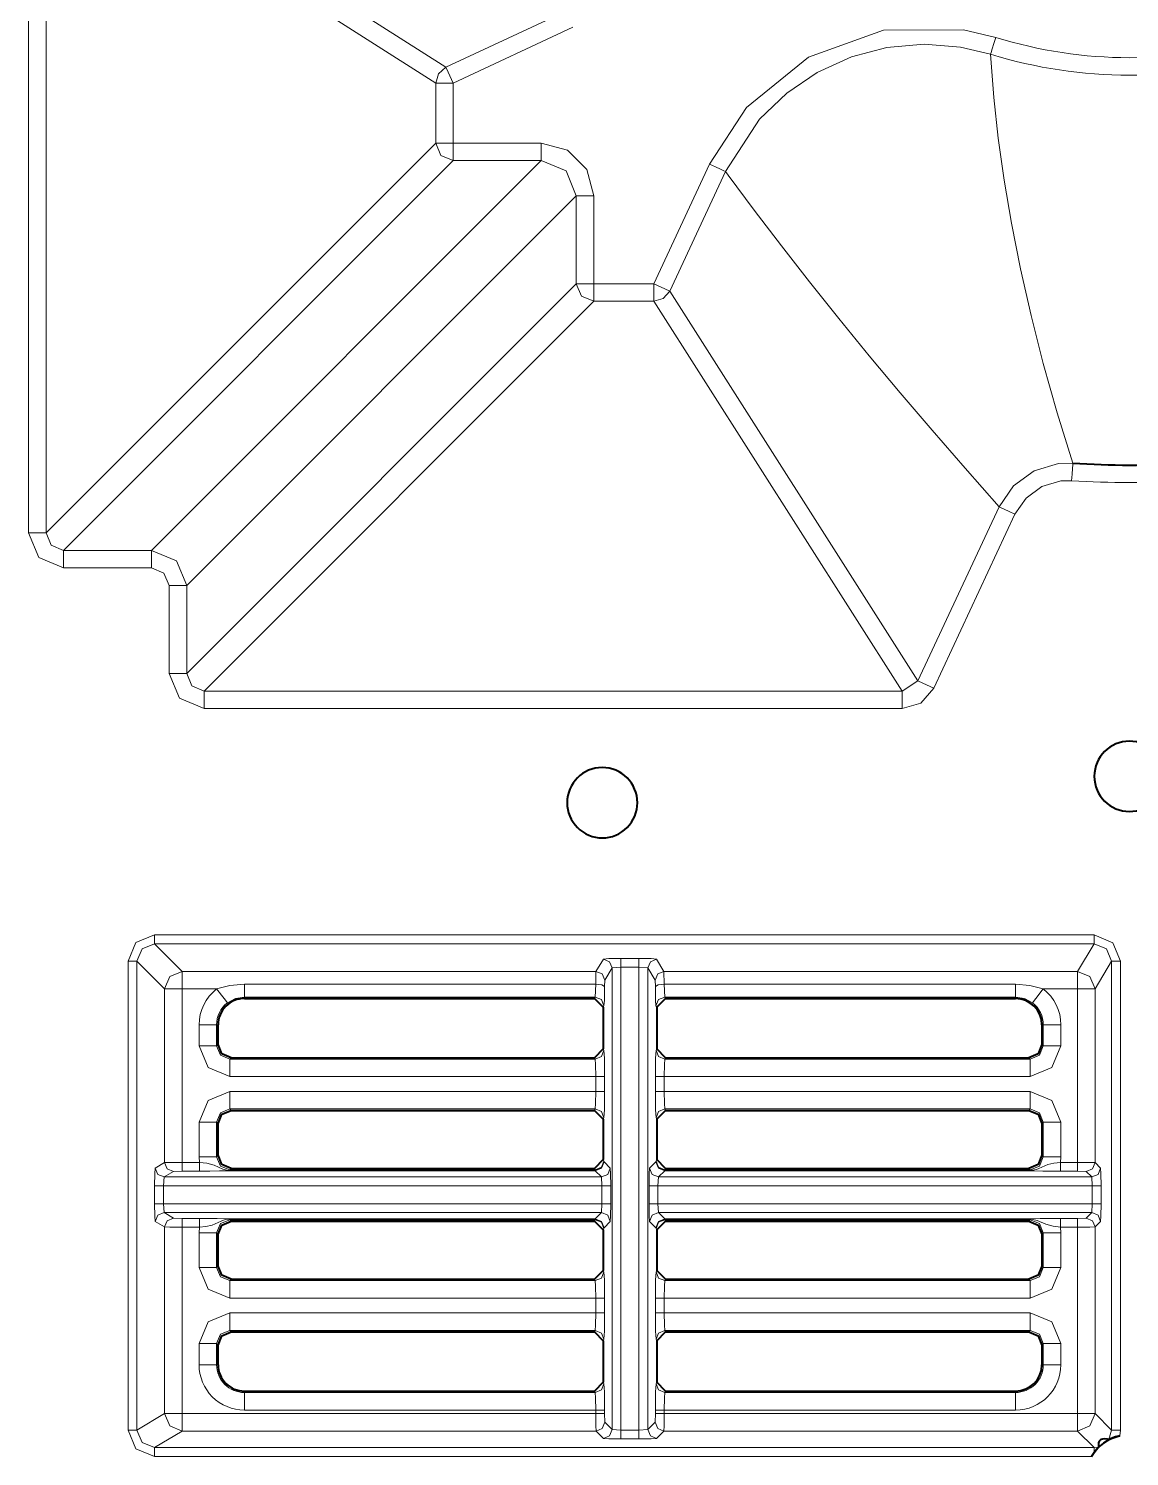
# Model space of a CAD drawing. Header units: millimetres. Extents: x 0 to 2941, y -405 to 1422.
# Drawn here: x 131.4 to 194.1, y 948 to 1029.2 of the extents above; entities that cross this region are included whole.
import ezdxf

# ---------------------------------------------------------------- set-up
doc = ezdxf.new("R2010")
doc.units = ezdxf.units.MM
doc.layers.add('FINE', color=9, linetype='Continuous')
doc.layers.add('OUTLINE', color=7, linetype='Continuous')

msp = doc.modelspace()

# ---------------------------------------------------------------- linework, layer by layer
at = {"layer": 'FINE', "lineweight": 9}
for p, q in [((155.168, 1027.029), (132.997, 1041.154)), ((131.422, 1040.249), (131.422, 1000.542)), ((132.42, 1040.249), (154.592, 1026.124)), ((132.42, 1000.542), (132.42, 1040.249)), ((155.168, 1027.029), (161.972, 1030.202)), ((162.394, 1029.297), (155.59, 1026.124)), ((186.163, 1027.77), (186.178, 1027.521)), ((154.592, 1022.714), (154.592, 1026.124)), ((155.59, 1026.124), (155.59, 1022.714)), ((154.592, 1022.714), (132.42, 1000.542)), ((155.59, 1022.714), (160.595, 1022.714)), ((133.418, 999.544), (155.59, 1021.716)), ((160.595, 1021.716), (155.59, 1021.716)), ((167, 1014.714), (170.173, 1021.518)), ((171.078, 1021.096), (167.905, 1014.292)), ((171.236, 1020.881), (171.078, 1021.096)), ((162.592, 1014.714), (162.592, 1019.719)), ((163.59, 1019.719), (163.59, 1014.714)), ((162.592, 1014.714), (140.42, 992.542)), ((163.59, 1014.714), (167, 1014.714)), ((141.418, 991.544), (163.59, 1013.716)), ((167, 1013.716), (163.59, 1013.716)), ((133.418, 998.546), (138.423, 998.546)), ((139.422, 997.547), (139.422, 992.542)), ((181.126, 991.544), (141.418, 991.544)), ((141.418, 990.546), (181.126, 990.546)), ((138.586, 977.168), (192.055, 977.168)), ((192.055, 977.168), (191.11, 975.594)), ((137.587, 976.169), (139.162, 974.594)), ((137.587, 949.502), (137.587, 976.169)), ((163.711, 975.594), (163.699, 974.866)), ((164.132, 976.294), (163.711, 975.594)), ((164.211, 975.094), (164.632, 975.795)), ((164.632, 975.795), (165.131, 975.837)), ((164.632, 975.795), (164.632, 949.527)), ((165.131, 949.502), (165.131, 975.837)), ((165.131, 975.837), (166.157, 975.837)), ((166.157, 975.837), (166.157, 949.502)), ((166.157, 975.837), (166.657, 975.795)), ((166.657, 975.795), (167.077, 975.094)), ((166.657, 949.527), (166.657, 975.795)), ((167.577, 975.594), (167.157, 976.294)), ((167.589, 974.866), (167.577, 975.594)), ((191.11, 975.594), (167.577, 975.594)), ((163.699, 974.866), (143.704, 974.866)), ((163.699, 974.866), (163.664, 974.138)), ((164.199, 974.73), (164.211, 975.094)), ((167.077, 975.094), (167.089, 974.73)), ((167.625, 974.138), (167.589, 974.866)), ((187.585, 974.866), (167.589, 974.866)), ((139.162, 974.594), (139.162, 964.715)), ((140.161, 964.728), (140.161, 974.594)), ((143.704, 974.138), (163.664, 974.138)), ((143.704, 974.053), (143.704, 974.138)), ((163.664, 974.138), (163.621, 974.053)), ((167.667, 974.053), (167.625, 974.138)), ((189.162, 974.594), (191.11, 974.594)), ((191.11, 974.594), (191.11, 964.728)), ((164.121, 973.553), (164.163, 973.639)), ((167.125, 973.639), (167.168, 973.553)), ((141.124, 972.553), (141.124, 971.355)), ((142.122, 972.553), (142.204, 972.553)), ((142.122, 971.355), (142.122, 972.553)), ((189.085, 972.553), (189.166, 972.553)), ((189.166, 972.553), (189.166, 971.355)), ((190.165, 971.355), (190.165, 972.553)), ((142.204, 971.436), (142.122, 971.355)), ((189.166, 971.355), (189.085, 971.436)), ((142.871, 970.606), (142.953, 970.687)), ((164.161, 971.105), (164.121, 971.187)), ((167.168, 971.187), (167.127, 971.105)), ((167.627, 970.606), (167.667, 970.687)), ((188.336, 970.687), (188.417, 970.606)), ((188.417, 970.606), (167.627, 970.606)), ((164.199, 968.767), (164.199, 969.607)), ((167.09, 969.607), (167.09, 968.767)), ((167.59, 969.607), (188.417, 969.607)), ((167.59, 968.767), (167.59, 969.607)), ((163.699, 968.767), (142.871, 968.767)), ((188.417, 967.769), (188.336, 967.687)), ((141.124, 967.02), (141.124, 965.055)), ((142.122, 967.02), (142.204, 966.938)), ((142.122, 965.055), (142.122, 967.02)), ((164.121, 967.187), (164.161, 967.269)), ((167.127, 967.269), (167.168, 967.187)), ((189.085, 966.938), (189.166, 967.02)), ((189.166, 967.02), (189.166, 965.055)), ((190.165, 965.055), (190.165, 967.02)), ((141.124, 965.055), (141.155, 964.728)), ((142.204, 965.136), (142.122, 965.055)), ((189.166, 965.055), (189.085, 965.136)), ((139.162, 964.715), (138.636, 964.4)), ((139.136, 963.9), (139.662, 964.216)), ((139.662, 964.216), (140.161, 964.228)), ((141.155, 964.728), (140.161, 964.728)), ((140.161, 964.228), (141.155, 964.228)), ((142.871, 964.306), (142.953, 964.387)), ((163.67, 964.274), (142.871, 964.274)), ((142.871, 964.257), (163.67, 964.257)), ((163.662, 964.306), (163.67, 964.274)), ((163.67, 964.257), (164.027, 963.9)), ((164.161, 964.805), (164.121, 964.887)), ((167.119, 964.757), (166.762, 964.4)), ((167.127, 964.805), (167.119, 964.757)), ((167.168, 964.887), (167.127, 964.805)), ((167.619, 964.274), (167.627, 964.306)), ((188.417, 964.274), (167.619, 964.274)), ((167.627, 964.306), (167.667, 964.387)), ((188.417, 964.306), (167.627, 964.306)), ((188.336, 964.387), (188.417, 964.306)), ((190.134, 964.228), (191.11, 964.228)), ((191.11, 964.228), (191.61, 964.215)), ((191.61, 964.215), (191.925, 963.9)), ((138.594, 963.4), (138.594, 962.375)), ((139.093, 963.4), (139.136, 963.9)), ((139.093, 963.4), (164.052, 963.4)), ((139.093, 962.375), (139.093, 963.4)), ((164.027, 963.9), (139.136, 963.9)), ((164.027, 963.9), (164.052, 963.4)), ((164.052, 963.4), (164.052, 962.375)), ((164.552, 962.375), (164.552, 963.4)), ((166.736, 963.4), (166.736, 962.375)), ((167.236, 963.4), (167.262, 963.9)), ((167.236, 962.375), (167.236, 963.4)), ((191.925, 963.9), (167.262, 963.9)), ((191.925, 963.9), (191.951, 963.4)), ((192.451, 962.375), (192.451, 963.4)), ((164.052, 962.375), (139.093, 962.375)), ((139.136, 961.874), (139.093, 962.375)), ((164.027, 961.874), (163.67, 961.517)), ((164.052, 962.375), (164.027, 961.874)), ((191.951, 962.375), (167.236, 962.375)), ((167.262, 961.874), (167.236, 962.375)), ((167.262, 961.874), (191.925, 961.874)), ((167.619, 961.517), (167.262, 961.874)), ((191.925, 961.874), (191.61, 961.559)), ((191.951, 962.375), (191.925, 961.874)), ((138.636, 961.375), (139.162, 961.059)), ((139.162, 961.059), (139.162, 950.447)), ((140.161, 961.547), (139.662, 961.559)), ((141.155, 961.547), (140.161, 961.547)), ((140.161, 961.047), (141.155, 961.047)), ((141.155, 961.047), (141.124, 960.72)), ((163.67, 961.517), (142.871, 961.517)), ((142.871, 961.501), (163.67, 961.501)), ((163.662, 961.469), (163.621, 961.387)), ((163.67, 961.501), (163.662, 961.469)), ((164.121, 960.887), (164.161, 960.969)), ((164.161, 960.969), (164.17, 961.017)), ((164.17, 961.017), (164.527, 961.375)), ((167.127, 960.969), (167.168, 960.887)), ((188.417, 961.517), (167.619, 961.517)), ((167.627, 961.469), (167.619, 961.501)), ((188.417, 961.469), (188.336, 961.387)), ((191.11, 961.547), (190.134, 961.547)), ((190.134, 961.047), (191.11, 961.047)), ((190.165, 960.72), (190.134, 961.047)), ((191.61, 961.559), (191.11, 961.547)), ((191.11, 961.047), (191.11, 950.447)), ((192.11, 961.06), (192.425, 961.375)), ((192.11, 950.447), (192.11, 961.06)), ((141.124, 960.72), (141.124, 958.755)), ((142.122, 960.72), (142.204, 960.638)), ((142.122, 958.755), (142.122, 960.72)), ((189.085, 960.638), (189.166, 960.72)), ((189.166, 960.72), (189.166, 958.755)), ((142.204, 958.836), (142.122, 958.755)), ((164.161, 958.505), (164.121, 958.587)), ((189.166, 958.755), (189.085, 958.836)), ((142.871, 958.006), (142.953, 958.087)), ((163.662, 958.006), (142.871, 958.006)), ((163.621, 958.087), (163.662, 958.006)), ((167.627, 958.006), (167.667, 958.087)), ((142.871, 957.007), (163.699, 957.007)), ((163.699, 957.007), (163.699, 956.167)), ((164.199, 956.167), (164.199, 957.007)), ((167.09, 957.007), (167.09, 956.167)), ((163.699, 956.167), (142.871, 956.167)), ((188.417, 956.167), (167.59, 956.167)), ((141.124, 954.42), (141.124, 953.222)), ((142.871, 955.169), (163.662, 955.169)), ((142.953, 955.087), (142.871, 955.169)), ((163.662, 955.169), (163.621, 955.087)), ((164.121, 954.587), (164.161, 954.669)), ((167.127, 954.669), (167.168, 954.587)), ((188.417, 955.169), (188.336, 955.087)), ((189.085, 954.338), (189.166, 954.42)), ((190.165, 953.222), (190.165, 954.42)), ((164.161, 952.14), (164.121, 952.222)), ((167.168, 952.222), (167.127, 952.14)), ((143.704, 951.641), (143.704, 951.722)), ((163.662, 951.641), (143.704, 951.641)), ((163.621, 951.722), (163.662, 951.641)), ((167.627, 951.641), (167.667, 951.722)), ((187.585, 951.641), (167.627, 951.641)), ((187.585, 951.722), (187.585, 951.641)), ((139.162, 950.447), (137.587, 949.502)), ((164.199, 950.447), (164.199, 950.643)), ((167.09, 950.447), (167.077, 949.947)), ((167.09, 950.643), (167.09, 950.447)), ((167.59, 950.643), (187.585, 950.643)), ((167.59, 950.447), (167.59, 950.643)), ((191.11, 950.447), (167.59, 950.447)), ((193.054, 949.503), (192.11, 950.447)), ((165.131, 949.502), (164.632, 949.527)), ((166.657, 949.527), (166.157, 949.502)), ((167.077, 949.947), (166.657, 949.527)), ((193.054, 949.503), (192.896, 948.964)), ((193.518, 949.18), (193.554, 949.503)), ((163.712, 949.447), (164.132, 949.027)), ((166.157, 949.502), (165.131, 949.502)), ((165.131, 949.002), (166.157, 949.002)), ((191.11, 949.447), (192.054, 948.503)), ((192.054, 948.503), (138.588, 948.503)), ((138.588, 948.003), (191.909, 948.003)), ((192.309, 948.536), (192.054, 948.503))]:
    msp.add_line(p, q, dxfattribs=at)
for points in [[(170.173, 1021.518), (172.27, 1024.73), (175.801, 1027.594), (180.08, 1029.127), (184.623, 1029.157), (186.46, 1028.724)], [(186.163, 1027.77), (184.462, 1028.172), (182.387, 1028.336), (180.254, 1028.144), (178.241, 1027.612), (176.291, 1026.725), (174.567, 1025.556), (173.02, 1024.072), (171.078, 1021.096)], [(186.163, 1027.77), (186.19, 1027.858), (186.256, 1028.068), (186.35, 1028.371), (186.46, 1028.724)], [(190.842, 1004.505), (189.958, 1007.373), (189.166, 1010.175), (188.468, 1012.906), (187.862, 1015.566), (187.348, 1018.15), (186.93, 1020.612), (186.597, 1022.997), (186.348, 1025.301), (186.178, 1027.521)], [(154.592, 1026.124), (154.749, 1026.66), (155.168, 1027.029)], [(155.59, 1026.124), (155.3, 1026.746), (155.168, 1027.029)], [(155.59, 1026.124), (154.904, 1026.124), (154.592, 1026.124)], [(155.59, 1022.714), (154.904, 1022.714), (154.592, 1022.714)], [(155.59, 1021.716), (154.886, 1022.009), (154.592, 1022.714)], [(155.59, 1022.714), (155.59, 1022.028), (155.59, 1021.716)], [(160.595, 1022.714), (162.093, 1022.313), (163.189, 1021.217), (163.59, 1019.719)], [(160.595, 1022.714), (160.595, 1022.028), (160.595, 1021.716)], [(160.595, 1021.716), (138.423, 999.544), (133.418, 999.544)], [(162.592, 1019.719), (162.009, 1021.133), (160.595, 1021.716)], [(171.078, 1021.096), (170.995, 1021.135), (170.795, 1021.228), (170.508, 1021.362), (170.173, 1021.518)], [(171.236, 1020.881), (172.715, 1018.89), (174.258, 1016.867), (175.862, 1014.815), (177.528, 1012.732), (179.257, 1010.619), (181.015, 1008.514), (182.833, 1006.38), (184.711, 1004.217), (186.648, 1002.024)], [(141.418, 991.544), (140.711, 991.835), (140.42, 992.542), (140.42, 997.547), (162.592, 1019.719)], [(163.59, 1019.719), (162.904, 1019.719), (162.592, 1019.719)], [(163.59, 1014.714), (162.904, 1014.714), (162.592, 1014.714)], [(163.59, 1013.716), (162.886, 1014.009), (162.592, 1014.714)], [(163.59, 1013.716), (163.59, 1014.028), (163.59, 1014.714)], [(167.905, 1014.292), (167.623, 1014.424), (167, 1014.714)], [(167, 1013.716), (167, 1014.028), (167, 1014.714)], [(182.03, 992.12), (167.905, 1014.292), (167.537, 1013.873), (167, 1013.716), (181.126, 991.544)], [(190.842, 1004.505), (190.031, 1004.482), (188.644, 1004.066), (187.472, 1003.215), (186.648, 1002.024)], [(190.842, 1004.505), (190.836, 1004.413), (190.822, 1004.194), (190.801, 1003.877), (190.776, 1003.509)], [(182.935, 991.698), (187.553, 1001.602), (188.186, 1002.517), (189.087, 1003.172), (190.153, 1003.491), (190.776, 1003.509)], [(186.648, 1002.024), (182.03, 992.12), (181.126, 991.544)], [(186.648, 1002.024), (186.732, 1001.985), (186.931, 1001.892), (187.218, 1001.758), (187.553, 1001.602)], [(132.42, 1000.542), (132.108, 1000.542), (131.422, 1000.542)], [(131.422, 1000.542), (132.006, 999.13), (133.418, 998.546)], [(133.418, 999.544), (132.711, 999.835), (132.42, 1000.542)], [(133.418, 999.544), (133.418, 999.232), (133.418, 998.546)], [(138.423, 999.544), (138.423, 999.232), (138.423, 998.546)], [(140.42, 997.547), (139.834, 998.958), (138.423, 999.544)], [(138.423, 998.546), (139.129, 998.253), (139.422, 997.547)], [(140.42, 997.547), (140.108, 997.547), (139.422, 997.547)], [(140.42, 992.542), (140.108, 992.542), (139.422, 992.542)], [(139.422, 992.542), (140.006, 991.13), (141.418, 990.546)], [(182.03, 992.12), (182.313, 991.989), (182.935, 991.698)], [(141.418, 991.544), (141.418, 991.232), (141.418, 990.546)], [(181.126, 990.546), (182.198, 990.858), (182.935, 991.698)], [(181.126, 991.544), (181.126, 991.232), (181.126, 990.546)], [(192.055, 977.668), (138.586, 977.668), (137.527, 977.229), (137.088, 976.169)], [(137.587, 976.169), (137.88, 976.876), (138.586, 977.168)], [(138.586, 977.168), (138.586, 977.322), (138.586, 977.668)], [(163.711, 975.594), (140.161, 975.594), (138.586, 977.168)], [(192.055, 977.668), (192.055, 977.322), (192.055, 977.168)], [(193.554, 949.503), (193.554, 976.168), (193.115, 977.228), (192.055, 977.668)], [(192.055, 977.168), (192.762, 976.875), (193.054, 976.168)], [(166.157, 976.337), (165.131, 976.337), (164.434, 976.324), (164.132, 976.294)], [(165.131, 976.337), (165.131, 976.183), (165.131, 975.837)], [(166.157, 976.337), (166.157, 976.183), (166.157, 975.837)], [(167.157, 976.294), (166.855, 976.324), (166.157, 976.337)], [(137.587, 976.169), (137.434, 976.169), (137.088, 976.169)], [(137.088, 976.169), (137.088, 949.502), (137.527, 948.442), (138.588, 948.003)], [(140.161, 975.594), (139.455, 975.3), (139.162, 974.594)], [(140.161, 974.594), (140.161, 975.286), (140.161, 975.594)], [(163.711, 975.594), (164.065, 975.447), (164.211, 975.094)], [(164.132, 976.294), (164.485, 976.147), (164.632, 975.795)], [(167.157, 976.294), (166.804, 976.147), (166.657, 975.795)], [(167.577, 975.594), (167.224, 975.447), (167.077, 975.094)], [(192.11, 974.594), (191.817, 975.301), (191.11, 975.594)], [(191.11, 975.594), (191.11, 975.286), (191.11, 974.594)], [(192.11, 974.594), (193.054, 976.168), (193.054, 949.503)], [(193.554, 976.168), (193.205, 976.168), (193.054, 976.168)], [(143.704, 974.866), (142.868, 974.795), (142.126, 974.594)], [(143.704, 974.866), (143.704, 974.356), (143.704, 974.138)], [(163.699, 974.866), (164.048, 974.825), (164.199, 974.73)], [(164.163, 973.639), (164.186, 973.965), (164.199, 974.73)], [(167.589, 974.866), (167.24, 974.825), (167.089, 974.73)], [(167.089, 974.73), (167.103, 973.965), (167.125, 973.639)], [(187.585, 974.866), (187.585, 974.356), (187.585, 974.138)], [(189.162, 974.594), (188.405, 974.798), (187.585, 974.866)], [(140.161, 974.594), (139.47, 974.594), (139.162, 974.594)], [(142.737, 973.804), (142.547, 974.05), (142.126, 974.594)], [(142.737, 973.804), (143.191, 974.051), (143.704, 974.138)], [(163.664, 974.138), (164.017, 973.992), (164.163, 973.639)], [(167.625, 974.138), (167.272, 973.992), (167.125, 973.639)], [(167.625, 974.138), (187.585, 974.138), (187.585, 974.053)], [(187.585, 974.138), (188.088, 974.055), (188.552, 973.804)], [(189.162, 974.594), (188.741, 974.05), (188.552, 973.804)], [(192.11, 974.594), (191.808, 974.594), (191.11, 974.594)], [(192.425, 964.4), (192.11, 964.715), (192.11, 974.594)], [(142.122, 972.553), (141.812, 972.553), (141.124, 972.553)], [(190.165, 972.553), (189.476, 972.553), (189.166, 972.553)], [(142.122, 971.355), (141.812, 971.355), (141.124, 971.355)], [(141.124, 971.355), (141.635, 970.119), (142.871, 969.607)], [(142.871, 970.606), (142.341, 970.824), (142.122, 971.355)], [(163.621, 970.687), (163.662, 970.606), (142.871, 970.606)], [(163.662, 970.606), (164.015, 970.752), (164.161, 971.105)], [(164.199, 969.607), (164.188, 970.64), (164.161, 971.105)], [(167.127, 971.105), (167.101, 970.64), (167.09, 969.607)], [(167.127, 971.105), (167.274, 970.752), (167.627, 970.606)], [(189.166, 971.355), (188.948, 970.824), (188.417, 970.606)], [(188.417, 969.607), (189.653, 970.119), (190.165, 971.355)], [(190.165, 971.355), (189.476, 971.355), (189.166, 971.355)], [(142.871, 970.606), (142.871, 970.296), (142.871, 969.607)], [(163.662, 970.606), (163.688, 970.296), (163.699, 969.607)], [(167.59, 969.607), (167.6, 970.296), (167.627, 970.606)], [(188.417, 970.606), (188.417, 970.296), (188.417, 969.607)], [(142.871, 969.607), (163.699, 969.607), (163.699, 968.767)], [(164.199, 969.607), (164.048, 969.607), (163.699, 969.607)], [(167.09, 969.607), (167.241, 969.607), (167.59, 969.607)], [(142.871, 968.767), (141.635, 968.256), (141.124, 967.02)], [(142.871, 968.767), (142.871, 968.079), (142.871, 967.769)], [(163.699, 968.767), (163.688, 968.079), (163.662, 967.769)], [(164.199, 968.767), (164.048, 968.767), (163.699, 968.767)], [(164.161, 967.269), (164.188, 967.735), (164.199, 968.767)], [(167.09, 968.767), (167.241, 968.767), (167.59, 968.767)], [(167.09, 968.767), (167.101, 967.735), (167.127, 967.269)], [(167.627, 967.769), (167.6, 968.079), (167.59, 968.767)], [(190.165, 967.02), (189.653, 968.256), (188.417, 968.767), (167.59, 968.767)], [(188.417, 968.767), (188.417, 968.079), (188.417, 967.769)], [(142.122, 967.02), (142.341, 967.551), (142.871, 967.769)], [(142.953, 967.687), (142.871, 967.769), (163.662, 967.769), (163.621, 967.687)], [(164.161, 967.269), (164.015, 967.622), (163.662, 967.769)], [(167.127, 967.269), (167.274, 967.622), (167.627, 967.769)], [(167.667, 967.687), (167.627, 967.769), (188.417, 967.769)], [(188.417, 967.769), (188.948, 967.551), (189.166, 967.02)], [(142.122, 967.02), (141.812, 967.02), (141.124, 967.02)], [(190.165, 967.02), (189.476, 967.02), (189.166, 967.02)], [(142.122, 965.055), (141.812, 965.055), (141.124, 965.055)], [(142.871, 964.306), (142.341, 964.524), (142.122, 965.055)], [(189.166, 965.055), (188.948, 964.524), (188.417, 964.306)], [(190.165, 965.055), (189.476, 965.055), (189.166, 965.055)], [(191.11, 964.728), (190.134, 964.728), (190.165, 965.055)], [(138.636, 964.4), (138.606, 964.098), (138.594, 963.4)], [(138.636, 964.4), (138.783, 964.047), (139.136, 963.9)], [(140.161, 964.728), (139.47, 964.724), (139.162, 964.715)], [(139.162, 964.715), (139.309, 964.362), (139.662, 964.216)], [(140.161, 964.728), (140.161, 964.379), (140.161, 964.228)], [(141.155, 964.728), (141.155, 964.379), (141.155, 964.228)], [(142.871, 964.274), (142.801, 964.276), (142.714, 964.285), (142.475, 964.345), (141.975, 964.567), (141.561, 964.678), (141.155, 964.728)], [(141.155, 964.228), (141.746, 964.231), (142.294, 964.241), (142.703, 964.253), (142.81, 964.257), (142.844, 964.257), (142.871, 964.257)], [(163.621, 964.387), (163.662, 964.306), (142.871, 964.306)], [(142.871, 964.306), (142.871, 964.295), (142.871, 964.274)], [(142.871, 964.274), (142.871, 964.262), (142.871, 964.257)], [(164.161, 964.805), (164.015, 964.452), (163.662, 964.306)], [(164.17, 964.757), (164.023, 964.404), (163.67, 964.257)], [(164.17, 964.757), (164.022, 964.417), (163.67, 964.274)], [(163.67, 964.274), (163.67, 964.262), (163.67, 964.257)], [(164.527, 964.4), (164.38, 964.047), (164.027, 963.9)], [(164.527, 964.4), (164.17, 964.757), (164.161, 964.805)], [(164.552, 963.4), (164.545, 964.098), (164.527, 964.4)], [(166.762, 964.4), (166.744, 964.098), (166.736, 963.4)], [(167.262, 963.9), (166.908, 964.047), (166.762, 964.4)], [(167.619, 964.257), (167.265, 964.404), (167.119, 964.757)], [(167.619, 964.274), (167.266, 964.417), (167.119, 964.757)], [(167.627, 964.306), (167.274, 964.452), (167.127, 964.805)], [(167.262, 963.9), (167.619, 964.257), (188.417, 964.257)], [(167.619, 964.257), (167.619, 964.262), (167.619, 964.274)], [(190.134, 964.728), (189.77, 964.685), (189.427, 964.607), (188.909, 964.382), (188.772, 964.331), (188.666, 964.302), (188.52, 964.279), (188.45, 964.274), (188.417, 964.274)], [(188.417, 964.306), (188.417, 964.295), (188.417, 964.274)], [(188.417, 964.257), (188.417, 964.262), (188.417, 964.274)], [(188.417, 964.257), (188.43, 964.257), (188.457, 964.257), (188.516, 964.256), (188.565, 964.254), (188.639, 964.252), (189.133, 964.237), (189.604, 964.231), (190.134, 964.228)], [(190.134, 964.228), (190.134, 964.379), (190.134, 964.728)], [(191.11, 964.228), (191.11, 964.379), (191.11, 964.728)], [(192.11, 964.715), (191.808, 964.724), (191.11, 964.728)], [(191.61, 964.215), (191.964, 964.362), (192.11, 964.715)], [(191.925, 963.9), (192.279, 964.047), (192.425, 964.4)], [(192.451, 963.4), (192.443, 964.098), (192.425, 964.4)], [(138.594, 963.4), (138.747, 963.4), (139.093, 963.4)], [(164.552, 963.4), (164.401, 963.4), (164.052, 963.4)], [(167.236, 963.4), (166.887, 963.4), (166.736, 963.4)], [(167.236, 963.4), (191.951, 963.4), (191.951, 962.375)], [(191.951, 963.4), (192.3, 963.4), (192.451, 963.4)], [(138.594, 962.375), (138.747, 962.375), (139.093, 962.375)], [(138.594, 962.375), (138.606, 961.677), (138.636, 961.375)], [(138.636, 961.375), (138.783, 961.728), (139.136, 961.874)], [(139.662, 961.559), (139.136, 961.874), (164.027, 961.874)], [(164.527, 961.375), (164.38, 961.728), (164.027, 961.874)], [(164.552, 962.375), (164.401, 962.375), (164.052, 962.375)], [(164.527, 961.375), (164.545, 961.677), (164.552, 962.375)], [(167.236, 962.375), (166.887, 962.375), (166.736, 962.375)], [(166.736, 962.375), (166.744, 961.677), (166.762, 961.375)], [(167.262, 961.874), (166.908, 961.728), (166.762, 961.375)], [(191.925, 961.874), (192.279, 961.728), (192.425, 961.375)], [(191.951, 962.375), (192.3, 962.375), (192.451, 962.375)], [(192.425, 961.375), (192.443, 961.677), (192.451, 962.375)], [(139.162, 961.059), (139.309, 961.412), (139.662, 961.559)], [(139.162, 961.059), (139.47, 961.05), (140.161, 961.047)], [(140.161, 961.047), (140.161, 961.396), (140.161, 961.547)], [(163.699, 950.447), (140.161, 950.447), (140.161, 961.047)], [(141.155, 961.047), (141.155, 961.396), (141.155, 961.547)], [(142.871, 961.517), (142.859, 961.517), (142.832, 961.518), (142.772, 961.519), (142.723, 961.52), (142.649, 961.523), (142.155, 961.537), (141.685, 961.544), (141.155, 961.547)], [(141.155, 961.047), (141.518, 961.09), (141.861, 961.168), (142.379, 961.392), (142.516, 961.444), (142.623, 961.473), (142.769, 961.496), (142.839, 961.5), (142.871, 961.501)], [(142.122, 960.72), (142.341, 961.251), (142.871, 961.469)], [(142.871, 961.501), (142.871, 961.513), (142.871, 961.517)], [(142.871, 961.501), (142.871, 961.479), (142.871, 961.469)], [(142.953, 961.387), (142.871, 961.469), (163.662, 961.469)], [(164.161, 960.969), (164.015, 961.322), (163.662, 961.469)], [(164.17, 961.017), (164.023, 961.371), (163.67, 961.517)], [(163.67, 961.517), (163.67, 961.513), (163.67, 961.501)], [(164.17, 961.017), (164.022, 961.358), (163.67, 961.501)], [(166.762, 961.375), (167.119, 961.017), (167.127, 960.969)], [(167.619, 961.517), (167.265, 961.371), (167.119, 961.017)], [(167.619, 961.501), (167.266, 961.358), (167.119, 961.017)], [(167.627, 961.469), (167.274, 961.322), (167.127, 960.969)], [(167.619, 961.501), (167.619, 961.513), (167.619, 961.517)], [(167.619, 961.501), (188.417, 961.501), (188.487, 961.499), (188.574, 961.49), (188.814, 961.43), (189.314, 961.208), (189.727, 961.097), (190.134, 961.047)], [(167.667, 961.387), (167.627, 961.469), (188.417, 961.469)], [(190.134, 961.547), (189.542, 961.544), (188.994, 961.534), (188.586, 961.521), (188.478, 961.518), (188.444, 961.518), (188.417, 961.517)], [(188.417, 961.517), (188.417, 961.513), (188.417, 961.501)], [(188.417, 961.501), (188.417, 961.479), (188.417, 961.469), (188.948, 961.251), (189.166, 960.72)], [(190.134, 961.547), (190.134, 961.396), (190.134, 961.047)], [(191.11, 961.547), (191.11, 961.396), (191.11, 961.047)], [(191.11, 961.047), (191.808, 961.051), (192.11, 961.06)], [(191.61, 961.559), (191.964, 961.413), (192.11, 961.06)], [(142.122, 960.72), (141.812, 960.72), (141.124, 960.72)], [(188.417, 957.007), (189.653, 957.519), (190.165, 958.755), (190.165, 960.72)], [(190.165, 960.72), (189.476, 960.72), (189.166, 960.72)], [(142.122, 958.755), (141.812, 958.755), (141.124, 958.755)], [(141.124, 958.755), (141.635, 957.519), (142.871, 957.007)], [(142.871, 958.006), (142.341, 958.224), (142.122, 958.755)], [(163.662, 958.006), (164.015, 958.152), (164.161, 958.505)], [(164.199, 957.007), (164.188, 958.04), (164.161, 958.505)], [(167.168, 958.587), (167.127, 958.505), (167.101, 958.04), (167.09, 957.007)], [(167.127, 958.505), (167.274, 958.152), (167.627, 958.006)], [(189.166, 958.755), (188.948, 958.224), (188.417, 958.006)], [(190.165, 958.755), (189.476, 958.755), (189.166, 958.755)], [(142.871, 958.006), (142.871, 957.696), (142.871, 957.007)], [(163.662, 958.006), (163.688, 957.696), (163.699, 957.007)], [(167.59, 957.007), (167.6, 957.696), (167.627, 958.006)], [(188.336, 958.087), (188.417, 958.006), (167.627, 958.006)], [(188.417, 958.006), (188.417, 957.696), (188.417, 957.007)], [(163.699, 957.007), (164.048, 957.007), (164.199, 957.007)], [(167.09, 957.007), (167.241, 957.007), (167.59, 957.007)], [(167.59, 956.167), (167.59, 957.007), (188.417, 957.007)], [(142.871, 956.167), (141.635, 955.656), (141.124, 954.42)], [(142.871, 955.169), (142.871, 955.479), (142.871, 956.167)], [(163.699, 956.167), (163.688, 955.479), (163.662, 955.169)], [(163.699, 956.167), (164.048, 956.167), (164.199, 956.167)], [(164.161, 954.669), (164.188, 955.135), (164.199, 956.167)], [(167.09, 956.167), (167.241, 956.167), (167.59, 956.167)], [(167.09, 956.167), (167.101, 955.135), (167.127, 954.669)], [(167.627, 955.169), (167.6, 955.479), (167.59, 956.167)], [(188.417, 956.167), (188.417, 955.479), (188.417, 955.169)], [(190.165, 954.42), (189.653, 955.656), (188.417, 956.167)], [(142.122, 954.42), (141.812, 954.42), (141.124, 954.42)], [(142.122, 954.42), (142.341, 954.95), (142.871, 955.169)], [(142.204, 953.222), (142.122, 953.222), (142.122, 954.42), (142.204, 954.338)], [(163.662, 955.169), (164.015, 955.022), (164.161, 954.669)], [(167.127, 954.669), (167.274, 955.022), (167.627, 955.169)], [(167.667, 955.087), (167.627, 955.169), (188.417, 955.169)], [(188.417, 955.169), (188.948, 954.95), (189.166, 954.42)], [(189.166, 954.42), (189.166, 953.222), (189.085, 953.222)], [(190.165, 954.42), (189.476, 954.42), (189.166, 954.42)], [(142.122, 953.222), (141.812, 953.222), (141.124, 953.222)], [(190.165, 953.222), (189.476, 953.222), (189.166, 953.222)], [(163.662, 951.641), (164.015, 951.788), (164.161, 952.14)], [(164.199, 950.643), (164.188, 951.675), (164.161, 952.14)], [(167.127, 952.14), (167.101, 951.675), (167.09, 950.643)], [(167.127, 952.14), (167.274, 951.788), (167.627, 951.641)], [(143.704, 951.641), (143.704, 951.331), (143.704, 950.643)], [(163.662, 951.641), (163.688, 951.331), (163.699, 950.643)], [(167.59, 950.643), (167.6, 951.331), (167.627, 951.641)], [(187.585, 950.643), (187.585, 951.331), (187.585, 951.641)], [(139.162, 950.447), (139.455, 949.74), (140.161, 949.447)], [(140.161, 950.447), (139.47, 950.447), (139.162, 950.447)], [(140.161, 950.447), (140.161, 949.749), (140.161, 949.447)], [(143.704, 950.643), (163.699, 950.643), (163.699, 950.447)], [(163.699, 950.643), (164.048, 950.643), (164.199, 950.643)], [(164.199, 950.447), (164.048, 950.447), (163.699, 950.447)], [(163.699, 950.447), (163.703, 949.749), (163.712, 949.447)], [(164.632, 949.527), (164.211, 949.947), (164.199, 950.447)], [(167.09, 950.643), (167.241, 950.643), (167.59, 950.643)], [(167.09, 950.447), (167.241, 950.447), (167.59, 950.447)], [(167.577, 949.447), (167.586, 949.749), (167.59, 950.447)], [(191.11, 949.447), (191.817, 949.74), (192.11, 950.447)], [(191.11, 949.447), (191.11, 949.749), (191.11, 950.447)], [(192.11, 950.447), (191.808, 950.447), (191.11, 950.447)], [(137.587, 949.502), (137.434, 949.502), (137.088, 949.502)], [(138.588, 948.503), (137.88, 948.796), (137.587, 949.502)], [(164.211, 949.947), (164.065, 949.594), (163.712, 949.447)], [(164.632, 949.527), (164.485, 949.174), (164.132, 949.027)], [(166.657, 949.527), (166.804, 949.174), (167.157, 949.027)], [(167.077, 949.947), (167.224, 949.594), (167.577, 949.447)], [(193.554, 949.503), (193.205, 949.503), (193.054, 949.503)], [(138.588, 948.503), (140.161, 949.447), (163.712, 949.447)], [(164.132, 949.027), (164.434, 949.009), (165.131, 949.002)], [(165.131, 949.502), (165.131, 949.153), (165.131, 949.002)], [(166.157, 949.502), (166.157, 949.153), (166.157, 949.002)], [(166.157, 949.002), (166.855, 949.009), (167.157, 949.027)], [(167.157, 949.027), (167.577, 949.447), (191.11, 949.447)], [(138.588, 948.503), (138.588, 948.353), (138.588, 948.003)], [(192.054, 948.226), (192.054, 948.425), (192.054, 948.503)]]:
    msp.add_lwpolyline(points, dxfattribs=at)
for points in [[(186.459, 1028.724, 0.151846), (201.674, 1028.724)], [(186.163, 1027.77, 0.151876), (201.97, 1027.77)], [(190.776, 1003.509, 0.03306), (197.357, 1003.509)], [(140.161, 974.594), (142.126, 974.594, 0.232328), (141.124, 972.553)], [(190.165, 972.553, 0.232227), (189.162, 974.594)], [(142.737, 973.804, 0.232283), (142.122, 972.553)], [(189.166, 972.553, 0.23222), (188.552, 973.804)], [(141.124, 953.222, 0.414221), (143.704, 950.642)], [(142.122, 953.222, 0.414237), (143.704, 951.641)], [(187.585, 951.641, 0.414214), (189.166, 953.222)], [(187.585, 950.642, 0.414204), (190.165, 953.222)]]:
    msp.add_lwpolyline(points, format="xyb", dxfattribs=at)
at = {"layer": 'OUTLINE', "lineweight": 40}
for p, q in [((143.704, 974.053), (163.621, 974.053)), ((163.621, 974.053), (164.121, 973.553)), ((167.168, 973.553), (167.667, 974.053)), ((167.667, 974.053), (187.585, 974.053)), ((167.168, 973.553), (167.168, 971.187)), ((142.204, 971.436), (142.204, 972.553)), ((189.085, 972.553), (189.085, 971.436)), ((142.953, 970.687), (163.621, 970.687)), ((167.667, 970.687), (167.168, 971.187)), ((167.667, 970.687), (188.336, 970.687)), ((142.953, 967.687), (163.621, 967.687)), ((163.621, 967.687), (164.121, 967.187)), ((167.168, 967.187), (167.667, 967.687)), ((167.667, 967.687), (188.336, 967.687)), ((164.121, 967.187), (164.121, 964.887)), ((167.168, 967.187), (167.168, 964.887)), ((189.085, 966.938), (189.085, 965.136)), ((142.953, 964.387), (163.621, 964.387)), ((164.121, 964.887), (163.621, 964.387)), ((167.667, 964.387), (167.168, 964.887)), ((167.667, 964.387), (188.336, 964.387)), ((142.953, 961.387), (163.621, 961.387)), ((163.621, 961.387), (164.121, 960.887)), ((167.168, 960.887), (167.667, 961.387)), ((167.168, 960.887), (167.168, 958.587)), ((142.204, 958.836), (142.204, 960.638)), ((189.085, 960.638), (189.085, 958.836)), ((167.667, 958.087), (167.168, 958.587)), ((142.953, 958.087), (163.621, 958.087)), ((167.667, 958.087), (188.336, 958.087)), ((142.953, 955.087), (163.621, 955.087)), ((163.621, 955.087), (164.121, 954.587)), ((164.121, 954.587), (164.121, 952.222)), ((167.168, 954.587), (167.667, 955.087)), ((167.168, 954.587), (167.168, 952.222)), ((142.204, 953.222), (142.204, 954.338)), ((189.085, 954.338), (189.085, 953.222)), ((164.121, 952.222), (163.621, 951.722)), ((167.667, 951.722), (167.168, 952.222)), ((143.704, 951.722), (163.621, 951.722)), ((167.667, 951.722), (187.585, 951.722)), ((191.909, 948.003), (192.054, 948.226))]:
    msp.add_line(p, q, dxfattribs=at)
for points in [[(190.842, 1004.505, 0.033094), (197.291, 1004.505)], [(143.704, 974.053, 0.414247), (142.204, 972.553)], [(189.085, 972.553, 0.414184), (187.585, 974.053)], [(142.204, 953.222, 0.414247), (143.704, 951.722)], [(187.585, 951.722, 0.414176), (189.085, 953.222)], [(193.518, 949.18, 0.207911), (191.909, 948.004)]]:
    msp.add_lwpolyline(points, format="xyb", dxfattribs=at)
for points in [[(196.067, 986.691, 0.414226), (194.067, 988.69, 0.414201), (192.067, 986.691, 0.414201), (194.067, 984.69, 0.414226)], [(162.067, 985.19, 0.41422), (164.067, 983.19, 0.414223), (166.067, 985.19, 0.414204), (164.067, 987.19, 0.414207)]]:
    msp.add_lwpolyline(points, format="xyb", close=True, dxfattribs=at)
for points in [[(164.121, 973.553), (164.121, 971.187), (163.621, 970.687)], [(142.953, 970.687), (142.423, 970.907), (142.204, 971.436)], [(189.085, 971.436), (188.865, 970.907), (188.336, 970.687)], [(142.204, 965.136), (142.204, 966.938), (142.423, 967.468), (142.953, 967.687)], [(188.336, 967.687), (188.865, 967.468), (189.085, 966.938)], [(142.953, 964.387), (142.423, 964.607), (142.204, 965.136)], [(189.085, 965.136), (188.865, 964.607), (188.336, 964.387)], [(142.204, 960.638), (142.423, 961.168), (142.953, 961.387)], [(164.121, 960.887), (164.121, 958.587), (163.621, 958.087)], [(167.667, 961.387), (188.336, 961.387), (188.865, 961.168), (189.085, 960.638)], [(142.953, 958.087), (142.423, 958.307), (142.204, 958.836)], [(189.085, 958.836), (188.865, 958.307), (188.336, 958.087)], [(142.204, 954.338), (142.423, 954.868), (142.953, 955.087)], [(167.667, 955.087), (188.336, 955.087), (188.865, 954.868), (189.085, 954.338)], [(192.896, 948.964), (192.822, 948.983), (192.652, 949.005), (192.541, 948.995), (192.446, 948.96), (192.431, 948.95), (192.424, 948.946), (192.421, 948.943), (192.419, 948.942), (192.417, 948.94), (192.414, 948.939), (192.412, 948.937), (192.408, 948.934), (192.399, 948.926), (192.381, 948.908), (192.352, 948.869), (192.312, 948.772), (192.309, 948.537)], [(192.896, 948.964), (192.915, 948.971), (192.98, 949), (193.146, 949.068), (193.365, 949.14), (193.518, 949.18)], [(192.054, 948.226), (192.188, 948.397), (192.267, 948.488), (192.301, 948.525), (192.309, 948.536)]]:
    msp.add_lwpolyline(points, dxfattribs=at)

doc.saveas('drawing.dxf')
